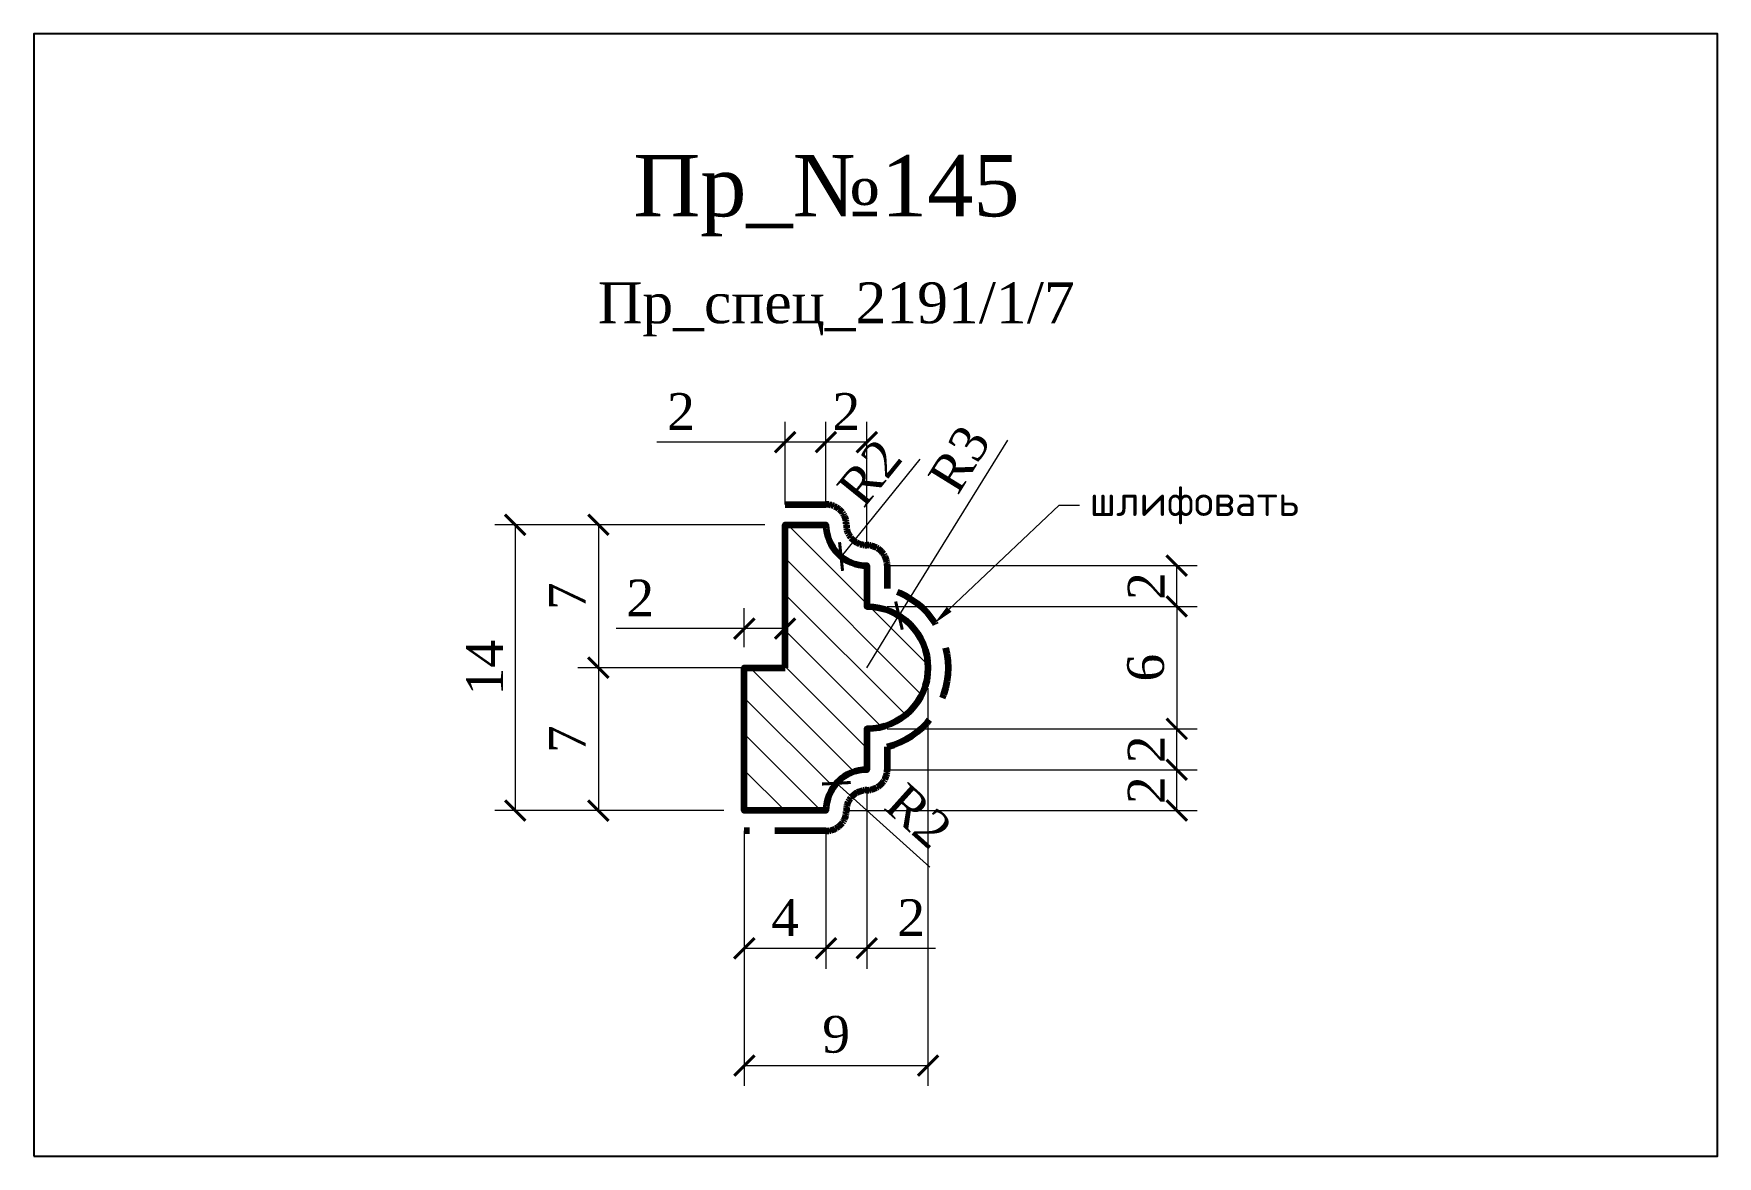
# Model space of a CAD drawing. Header units: millimetres. Extents: x 305184.3 to 305266.8, y -91206.8 to -91151.8.
import ezdxf
from ezdxf import colors
from ezdxf.entities.mleader import LeaderData, LeaderLine
from ezdxf.math import Vec2, Vec3

# ---------------------------------------------------------------- set-up
doc = ezdxf.new("R2010")
doc.units = ezdxf.units.MM
doc.header["$MEASUREMENT"] = 0
doc.linetypes.add('HIDDEN', pattern=[0.375, 0.25, -0.125])
doc.layers.add('Outside panel', color=7, linetype='Continuous', lineweight=18, true_color=0x7f5e57)
doc.layers.add('линия 50', color=1, linetype='Continuous', lineweight=211)
doc.layers.add('служебный слой РАЗМЕРЫ', color=7, linetype='Continuous', lineweight=9)
doc.layers.add('размеры в модели', color=7, linetype='Continuous')
doc.styles.add('ELECT', font='times.ttf')
doc.styles.get("Standard").update_dxf_attribs({"font": 'times.ttf'})
doc.styles.add('ЕСКД профили текст', font='isocpeur.ttf')
doc.dimstyles.new('M_1', dxfattribs={"dimtxt": 1.8, "dimasz": 1, "dimexe": 1, "dimexo": 1, "dimgap": 0.6, "dimtad": 1, "dimdec": 0, "dimdsep": 46, "dimtxsty": 'Standard', "dimblk": 'ARCHTICK', "dimcen": -5, "dimclrd": 7, "dimclre": 7, "dimclrt": 7, "dimadec": 0, "dimazin": 0, "dimtfac": 1, "dimtdec": 0, "dimtmove": 0, "dimatfit": 3, "dimfxl": 1, "dimtolj": 1, "dimtzin": 0, "dimlwd": 5, "dimlwe": 5, "dimarcsym": 0})

# ---------------------------------------------------------------- blocks, each defined once
blk = doc.blocks.new('_ArchTick')
at = {"color": 0, "linetype": 'ByBlock', "const_width": 0.15}
blk.add_lwpolyline([(-0.5, -0.5), (0.5, 0.5)], dxfattribs=at)
blk = doc.blocks.new('*D17')
at = {"layer": 'Defpoints', "color": 0, "ltscale": 1000, "transparency": 16777216}
for p in [(305223.675, -91188.519), (305225.163, -91189.856)]:
    blk.add_point(p, dxfattribs=at)
at = {"layer": 'размеры в модели', "color": 7, "lineweight": 5, "ltscale": 1000, "transparency": 16777216}
blk.add_line((305228.247, -91192.626), (305223.675, -91188.519), dxfattribs=at)
at = {"layer": 'размеры в модели', "color": 7, "lineweight": 5, "ltscale": 1000, "transparency": 16777216, "rotation": 138.0669377228869}
blk.add_blockref('_ArchTick', (305223.675, -91188.519), dxfattribs=at)
at = {"layer": 'размеры в модели', "color": 7, "ltscale": 1000, "transparency": 16777216, "insert": (305227.707, -91190.125), "char_height": 1.8, "attachment_point": 5, "rotation": 318.06694}
blk.add_mtext('\\A1;R2', dxfattribs=at)
blk = doc.blocks.new('*D16')
at = {"layer": 'Defpoints', "color": 0, "ltscale": 1000, "transparency": 16777216}
for p in [(305225.163, -91175.856), (305223.904, -91177.41)]:
    blk.add_point(p, dxfattribs=at)
at = {"layer": 'размеры в модели', "color": 7, "lineweight": 5, "ltscale": 1000, "transparency": 16777216}
blk.add_line((305227.771, -91172.633), (305223.904, -91177.41), dxfattribs=at)
at = {"layer": 'размеры в модели', "color": 7, "lineweight": 5, "ltscale": 1000, "transparency": 16777216, "rotation": 231.0073734252428}
blk.add_blockref('_ArchTick', (305223.904, -91177.41), dxfattribs=at)
at = {"layer": 'размеры в модели', "color": 7, "ltscale": 1000, "transparency": 16777216, "insert": (305225.301, -91173.301), "char_height": 1.8, "attachment_point": 5, "rotation": 51.00737}
blk.add_mtext('\\A1;R2', dxfattribs=at)
blk = doc.blocks.new('*D6')
at = {"layer": 'Defpoints', "color": 0, "ltscale": 1000, "transparency": 16777216}
for p in [(305228.163, -91182.856), (305219.163, -91189.856), (305228.163, -91202.348)]:
    blk.add_point(p, dxfattribs=at)
at = {"layer": 'размеры в модели', "color": 7, "lineweight": 5, "ltscale": 1000, "transparency": 16777216}
for p, q in [((305228.163, -91183.856), (305228.163, -91203.348)), ((305219.163, -91190.856), (305219.163, -91203.348)), ((305219.163, -91202.348), (305228.163, -91202.348))]:
    blk.add_line(p, q, dxfattribs=at)
at = {"layer": 'размеры в модели', "color": 7, "lineweight": 5, "ltscale": 1000, "transparency": 16777216, "rotation": 180}
blk.add_blockref('_ArchTick', (305219.163, -91202.348), dxfattribs=at)
at = {"layer": 'размеры в модели', "color": 7, "lineweight": 5, "ltscale": 1000, "transparency": 16777216}
blk.add_blockref('_ArchTick', (305228.163, -91202.348), dxfattribs=at)
at = {"layer": 'размеры в модели', "color": 7, "ltscale": 1000, "transparency": 16777216, "insert": (305223.663, -91200.829), "char_height": 1.8, "attachment_point": 5}
blk.add_mtext('\\A1;9', dxfattribs=at)
blk = doc.blocks.new('*D13')
at = {"layer": 'Defpoints', "color": 0, "ltscale": 1000, "transparency": 16777216}
for p in [(305226.741, -91180.304), (305225.163, -91182.856)]:
    blk.add_point(p, dxfattribs=at)
at = {"layer": 'размеры в модели', "color": 7, "lineweight": 5, "ltscale": 1000, "transparency": 16777216}
for p in [(305232.054, -91171.716), (305225.163, -91182.856)]:
    blk.add_line(p, (305226.741, -91180.304), dxfattribs=at)
at = {"layer": 'размеры в модели', "color": 7, "lineweight": 5, "ltscale": 1000, "transparency": 16777216, "rotation": 238.2587763757197}
blk.add_blockref('_ArchTick', (305226.741, -91180.304), dxfattribs=at)
at = {"layer": 'размеры в модели', "color": 7, "ltscale": 1000, "transparency": 16777216, "insert": (305229.703, -91172.634), "char_height": 1.8, "attachment_point": 5, "rotation": 58.25878}
blk.add_mtext('\\A1;R3', dxfattribs=at)
blk = doc.blocks.new('*D9')
at = {"layer": 'Defpoints', "color": 0, "ltscale": 1000, "transparency": 16777216}
for p in [(305225.163, -91187.856), (305240.353, -91187.856), (305223.163, -91189.856)]:
    blk.add_point(p, dxfattribs=at)
at = {"layer": 'размеры в модели', "color": 7, "lineweight": 5, "ltscale": 1000, "transparency": 16777216}
for p, q in [((305226.163, -91187.856), (305241.353, -91187.856)), ((305240.353, -91189.856), (305240.353, -91187.856)), ((305224.163, -91189.856), (305241.353, -91189.856))]:
    blk.add_line(p, q, dxfattribs=at)
for p, rotation in [((305240.353, -91187.856), 90), ((305240.353, -91189.856), 270)]:
    blk.add_blockref('_ArchTick', p, dxfattribs=dict(at, rotation=rotation))
at = {"layer": 'размеры в модели', "color": 7, "ltscale": 1000, "transparency": 16777216, "insert": (305238.853, -91188.856), "char_height": 1.8, "attachment_point": 5, "rotation": 90}
blk.add_mtext('\\A1;2', dxfattribs=at)
blk = doc.blocks.new('*D14')
at = {"layer": 'Defpoints', "color": 0, "ltscale": 1000, "transparency": 16777216}
for p in [(305223.163, -91171.804), (305223.163, -91175.856), (305225.163, -91177.856)]:
    blk.add_point(p, dxfattribs=at)
at = {"layer": 'размеры в модели', "color": 7, "lineweight": 5, "ltscale": 1000, "transparency": 16777216}
for p, q in [((305223.163, -91174.856), (305223.163, -91170.804)), ((305225.163, -91176.856), (305225.163, -91170.804)), ((305225.163, -91171.804), (305223.163, -91171.804))]:
    blk.add_line(p, q, dxfattribs=at)
at = {"layer": 'размеры в модели', "color": 7, "lineweight": 5, "ltscale": 1000, "transparency": 16777216, "rotation": 180}
blk.add_blockref('_ArchTick', (305223.163, -91171.804), dxfattribs=at)
at = {"layer": 'размеры в модели', "color": 7, "lineweight": 5, "ltscale": 1000, "transparency": 16777216}
blk.add_blockref('_ArchTick', (305225.163, -91171.804), dxfattribs=at)
at = {"layer": 'размеры в модели', "color": 7, "ltscale": 1000, "transparency": 16777216, "insert": (305224.163, -91170.304), "char_height": 1.8, "attachment_point": 5}
blk.add_mtext('\\A1;2', dxfattribs=at)
blk = doc.blocks.new('*D2')
at = {"layer": 'Defpoints', "color": 0, "ltscale": 1000, "transparency": 16777216}
for p in [(305221.163, -91175.856), (305207.937, -91189.856), (305219.163, -91189.856)]:
    blk.add_point(p, dxfattribs=at)
at = {"layer": 'размеры в модели', "color": 7, "lineweight": 5, "ltscale": 1000, "transparency": 16777216}
for p, q in [((305220.163, -91175.856), (305206.937, -91175.856)), ((305207.937, -91175.856), (305207.937, -91189.856)), ((305218.163, -91189.856), (305206.937, -91189.856))]:
    blk.add_line(p, q, dxfattribs=at)
for p, rotation in [((305207.937, -91175.856), 90), ((305207.937, -91189.856), 270)]:
    blk.add_blockref('_ArchTick', p, dxfattribs=dict(at, rotation=rotation))
at = {"layer": 'размеры в модели', "color": 7, "ltscale": 1000, "transparency": 16777216, "insert": (305206.437, -91182.856), "char_height": 1.8, "attachment_point": 5, "rotation": 90}
blk.add_mtext('\\A1;14', dxfattribs=at)
blk = doc.blocks.new('*D10')
at = {"layer": 'Defpoints', "color": 0, "ltscale": 1000, "transparency": 16777216}
for p in [(305225.163, -91179.856), (305225.163, -91185.856), (305240.353, -91185.856)]:
    blk.add_point(p, dxfattribs=at)
at = {"layer": 'размеры в модели', "color": 7, "lineweight": 5, "ltscale": 1000, "transparency": 16777216}
for p, q in [((305226.163, -91179.856), (305241.353, -91179.856)), ((305240.353, -91179.856), (305240.353, -91185.856)), ((305226.163, -91185.856), (305241.353, -91185.856))]:
    blk.add_line(p, q, dxfattribs=at)
for p, rotation in [((305240.353, -91179.856), 90), ((305240.353, -91185.856), 270)]:
    blk.add_blockref('_ArchTick', p, dxfattribs=dict(at, rotation=rotation))
at = {"layer": 'размеры в модели', "color": 7, "ltscale": 1000, "transparency": 16777216, "insert": (305238.838, -91182.856), "char_height": 1.8, "attachment_point": 5, "rotation": 90}
blk.add_mtext('\\A1;6', dxfattribs=at)
blk = doc.blocks.new('*D11')
at = {"layer": 'Defpoints', "color": 0, "ltscale": 1000, "transparency": 16777216}
for p in [(305225.163, -91177.856), (305240.353, -91177.856), (305225.163, -91179.856)]:
    blk.add_point(p, dxfattribs=at)
at = {"layer": 'размеры в модели', "color": 7, "lineweight": 5, "ltscale": 1000, "transparency": 16777216}
for p, q in [((305226.163, -91177.856), (305241.353, -91177.856)), ((305240.353, -91179.856), (305240.353, -91177.856)), ((305226.163, -91179.856), (305241.353, -91179.856))]:
    blk.add_line(p, q, dxfattribs=at)
for p, rotation in [((305240.353, -91177.856), 90), ((305240.353, -91179.856), 270)]:
    blk.add_blockref('_ArchTick', p, dxfattribs=dict(at, rotation=rotation))
at = {"layer": 'размеры в модели', "color": 7, "ltscale": 1000, "transparency": 16777216, "insert": (305238.853, -91178.856), "char_height": 1.8, "attachment_point": 5, "rotation": 90}
blk.add_mtext('\\A1;2', dxfattribs=at)
blk = doc.blocks.new('*D12')
at = {"layer": 'Defpoints', "color": 0, "ltscale": 1000, "transparency": 16777216}
for p in [(305225.163, -91185.856), (305240.353, -91185.856), (305225.163, -91187.856)]:
    blk.add_point(p, dxfattribs=at)
at = {"layer": 'размеры в модели', "color": 7, "lineweight": 5, "ltscale": 1000, "transparency": 16777216}
for p, q in [((305226.163, -91185.856), (305241.353, -91185.856)), ((305240.353, -91187.856), (305240.353, -91185.856)), ((305226.163, -91187.856), (305241.353, -91187.856))]:
    blk.add_line(p, q, dxfattribs=at)
for p, rotation in [((305240.353, -91185.856), 90), ((305240.353, -91187.856), 270)]:
    blk.add_blockref('_ArchTick', p, dxfattribs=dict(at, rotation=rotation))
at = {"layer": 'размеры в модели', "color": 7, "ltscale": 1000, "transparency": 16777216, "insert": (305238.853, -91186.856), "char_height": 1.8, "attachment_point": 5, "rotation": 90}
blk.add_mtext('\\A1;2', dxfattribs=at)
blk = doc.blocks.new('*D7')
at = {"layer": 'Defpoints', "color": 0, "ltscale": 1000, "transparency": 16777216}
for p in [(305225.163, -91187.856), (305223.163, -91189.856), (305225.163, -91196.602)]:
    blk.add_point(p, dxfattribs=at)
at = {"layer": 'размеры в модели', "color": 7, "lineweight": 5, "ltscale": 1000, "transparency": 16777216}
for p, q in [((305225.163, -91188.856), (305225.163, -91197.602)), ((305223.163, -91190.856), (305223.163, -91197.602)), ((305223.163, -91196.602), (305225.163, -91196.602)), ((305225.163, -91196.602), (305228.524, -91196.602))]:
    blk.add_line(p, q, dxfattribs=at)
at = {"layer": 'размеры в модели', "color": 7, "lineweight": 5, "ltscale": 1000, "transparency": 16777216, "rotation": 180}
blk.add_blockref('_ArchTick', (305223.163, -91196.602), dxfattribs=at)
at = {"layer": 'размеры в модели', "color": 7, "lineweight": 5, "ltscale": 1000, "transparency": 16777216}
blk.add_blockref('_ArchTick', (305225.163, -91196.602), dxfattribs=at)
at = {"layer": 'размеры в модели', "color": 7, "ltscale": 1000, "transparency": 16777216, "insert": (305227.343, -91195.102), "char_height": 1.8, "attachment_point": 5}
blk.add_mtext('\\A1;2', dxfattribs=at)
blk = doc.blocks.new('*D8')
at = {"layer": 'Defpoints', "color": 0, "ltscale": 1000, "transparency": 16777216}
for p in [(305219.163, -91189.856), (305223.163, -91189.856), (305223.163, -91196.602)]:
    blk.add_point(p, dxfattribs=at)
at = {"layer": 'размеры в модели', "color": 7, "lineweight": 5, "ltscale": 1000, "transparency": 16777216}
for p, q in [((305219.163, -91190.856), (305219.163, -91197.602)), ((305223.163, -91190.856), (305223.163, -91197.602)), ((305219.163, -91196.602), (305223.163, -91196.602))]:
    blk.add_line(p, q, dxfattribs=at)
at = {"layer": 'размеры в модели', "color": 7, "lineweight": 5, "ltscale": 1000, "transparency": 16777216, "rotation": 180}
blk.add_blockref('_ArchTick', (305219.163, -91196.602), dxfattribs=at)
at = {"layer": 'размеры в модели', "color": 7, "lineweight": 5, "ltscale": 1000, "transparency": 16777216}
blk.add_blockref('_ArchTick', (305223.163, -91196.602), dxfattribs=at)
at = {"layer": 'размеры в модели', "color": 7, "ltscale": 1000, "transparency": 16777216, "insert": (305221.163, -91195.102), "char_height": 1.8, "attachment_point": 5}
blk.add_mtext('\\A1;4', dxfattribs=at)
blk = doc.blocks.new('*D15')
at = {"layer": 'Defpoints', "color": 0, "ltscale": 1000, "transparency": 16777216}
for p in [(305223.163, -91171.804), (305221.163, -91175.856), (305223.163, -91175.856)]:
    blk.add_point(p, dxfattribs=at)
at = {"layer": 'размеры в модели', "color": 7, "lineweight": 5, "ltscale": 1000, "transparency": 16777216}
for p, q in [((305221.163, -91174.856), (305221.163, -91170.804)), ((305223.163, -91174.856), (305223.163, -91170.804)), ((305221.163, -91171.804), (305214.882, -91171.804)), ((305223.163, -91171.804), (305221.163, -91171.804))]:
    blk.add_line(p, q, dxfattribs=at)
at = {"layer": 'размеры в модели', "color": 7, "lineweight": 5, "ltscale": 1000, "transparency": 16777216, "rotation": 180}
blk.add_blockref('_ArchTick', (305221.163, -91171.804), dxfattribs=at)
at = {"layer": 'размеры в модели', "color": 7, "lineweight": 5, "ltscale": 1000, "transparency": 16777216}
blk.add_blockref('_ArchTick', (305223.163, -91171.804), dxfattribs=at)
at = {"layer": 'размеры в модели', "color": 7, "ltscale": 1000, "transparency": 16777216, "insert": (305216.063, -91170.304), "char_height": 1.8, "attachment_point": 5}
blk.add_mtext('\\A1;2', dxfattribs=at)
blk = doc.blocks.new('*D3')
at = {"layer": 'Defpoints', "color": 0, "ltscale": 1000, "transparency": 16777216}
for p in [(305221.163, -91175.856), (305212.012, -91182.856), (305221.163, -91182.856)]:
    blk.add_point(p, dxfattribs=at)
at = {"layer": 'размеры в модели', "color": 7, "lineweight": 5, "ltscale": 1000, "transparency": 16777216}
for p, q in [((305220.163, -91175.856), (305211.012, -91175.856)), ((305212.012, -91175.856), (305212.012, -91182.856)), ((305220.163, -91182.856), (305211.012, -91182.856))]:
    blk.add_line(p, q, dxfattribs=at)
for p, rotation in [((305212.012, -91175.856), 90), ((305212.012, -91182.856), 270)]:
    blk.add_blockref('_ArchTick', p, dxfattribs=dict(at, rotation=rotation))
at = {"layer": 'размеры в модели', "color": 7, "ltscale": 1000, "transparency": 16777216, "insert": (305210.493, -91179.356), "char_height": 1.8, "attachment_point": 5, "rotation": 90}
blk.add_mtext('\\A1;7', dxfattribs=at)
blk = doc.blocks.new('*D4')
at = {"layer": 'Defpoints', "color": 0, "ltscale": 1000, "transparency": 16777216}
for p in [(305221.163, -91180.941), (305219.163, -91182.856), (305221.163, -91182.856)]:
    blk.add_point(p, dxfattribs=at)
at = {"layer": 'размеры в модели', "color": 7, "lineweight": 5, "ltscale": 1000, "transparency": 16777216}
for p, q in [((305219.163, -91181.856), (305219.163, -91179.941)), ((305221.163, -91181.856), (305221.163, -91179.941)), ((305219.163, -91180.941), (305212.882, -91180.941)), ((305221.163, -91180.941), (305219.163, -91180.941))]:
    blk.add_line(p, q, dxfattribs=at)
at = {"layer": 'размеры в модели', "color": 7, "lineweight": 5, "ltscale": 1000, "transparency": 16777216, "rotation": 180}
blk.add_blockref('_ArchTick', (305219.163, -91180.941), dxfattribs=at)
at = {"layer": 'размеры в модели', "color": 7, "lineweight": 5, "ltscale": 1000, "transparency": 16777216}
blk.add_blockref('_ArchTick', (305221.163, -91180.941), dxfattribs=at)
at = {"layer": 'размеры в модели', "color": 7, "ltscale": 1000, "transparency": 16777216, "insert": (305214.063, -91179.441), "char_height": 1.8, "attachment_point": 5}
blk.add_mtext('\\A1;2', dxfattribs=at)
blk = doc.blocks.new('*D5')
at = {"layer": 'Defpoints', "color": 0, "ltscale": 1000, "transparency": 16777216}
for p in [(305219.163, -91182.856), (305212.012, -91189.856), (305219.163, -91189.856)]:
    blk.add_point(p, dxfattribs=at)
at = {"layer": 'размеры в модели', "color": 7, "lineweight": 5, "ltscale": 1000, "transparency": 16777216}
for p, q in [((305218.163, -91182.856), (305211.012, -91182.856)), ((305212.012, -91182.856), (305212.012, -91189.856)), ((305218.163, -91189.856), (305211.012, -91189.856))]:
    blk.add_line(p, q, dxfattribs=at)
for p, rotation in [((305212.012, -91182.856), 90), ((305212.012, -91189.856), 270)]:
    blk.add_blockref('_ArchTick', p, dxfattribs=dict(at, rotation=rotation))
at = {"layer": 'размеры в модели', "color": 7, "ltscale": 1000, "transparency": 16777216, "insert": (305210.493, -91186.356), "char_height": 1.8, "attachment_point": 5, "rotation": 90}
blk.add_mtext('\\A1;7', dxfattribs=at)

msp = doc.modelspace()

# ---------------------------------------------------------------- hatches: boundary and pattern name
at = {"layer": 'Outside panel', "ltscale": 1000}
h = msp.add_hatch(dxfattribs=at)
h.set_pattern_fill('ANSI31', color=256, scale=10, angle=90)
h.set_pattern_definition([(135, (-5991.7062, 5525.6916), (-0.8838834765, -0.8838834765), [])])
edge = h.paths.add_edge_path()
edge.add_line((305221.163, -91182.856), (305221.163, -91175.856))
edge.add_line((305221.163, -91175.856), (305223.163, -91175.856))
edge.add_arc((305225.163, -91175.856), 2, 180, 270)
edge.add_line((305225.163, -91177.856), (305225.163, -91179.856))
edge.add_arc((305225.163, -91182.856), 3, -90, 90, ccw=False)
edge.add_line((305225.163, -91185.856), (305225.163, -91187.856))
edge.add_arc((305225.163, -91189.856), 2, 90, 180)
edge.add_line((305223.163, -91189.856), (305221.163, -91189.856))
edge.add_line((305221.163, -91189.856), (305219.163, -91189.856))
edge.add_line((305219.163, -91189.856), (305219.163, -91182.856))
edge.add_line((305219.163, -91182.856), (305221.163, -91182.856))

# ---------------------------------------------------------------- linework, layer by layer
at = {"color": 6, "ltscale": 1000}
msp.add_lwpolyline([(305184.342, -91206.795), (305266.842, -91206.795), (305266.842, -91151.795), (305184.342, -91151.795)], close=True, dxfattribs=at)
at = {"layer": 'линия 50', "color": 1, "linetype": 'HIDDEN', "ltscale": 10, "true_color": 0xff0909}
msp.add_lwpolyline([(305221.163, -91174.856), (305223.163, -91174.856, -0.414214), (305224.163, -91175.856, 0.414214), (305225.163, -91176.856, -0.414214), (305226.163, -91177.856), (305226.163, -91178.983, -0.774597), (305226.163, -91186.729), (305226.163, -91187.856, -0.414214), (305225.163, -91188.856, 0.414214), (305224.163, -91189.856, -0.414214), (305223.163, -91190.856), (305219.163, -91190.856)], format="xyb", dxfattribs=at)
at = {"layer": 'линия 50', "color": 7}
msp.add_lwpolyline([(305221.163, -91182.856), (305221.163, -91175.856), (305223.163, -91175.856, 0.414214), (305225.163, -91177.856), (305225.163, -91179.856, -1), (305225.163, -91185.856), (305225.163, -91187.856, 0.414214), (305223.163, -91189.856), (305223.163, -91189.856), (305219.163, -91189.856), (305219.163, -91182.856), (305219.163, -91182.856)], format="xyb", close=True, dxfattribs=at)

# ---------------------------------------------------------------- texts
at = {"color": 5, "ltscale": 1000, "style": 'ELECT'}
msp.add_text('Пр_№145', height=3, dxfattribs=at).set_placement((305213.732, -91160.742))
at = {"color": 7, "ltscale": 1000, "style": 'ELECT'}
msp.add_text('Пр_спец_2191/1/7', height=2, dxfattribs=at).set_placement((305211.985, -91165.98))

# ---------------------------------------------------------------- dimensions: what is measured, and where the dimension line sits
at = {"layer": 'размеры в модели', "color": 0, "ltscale": 1000}
for base, p1, p2, angle, picture, middle in [((305223.163, -91171.804), (305221.163, -91175.856), (305223.163, -91175.856), 180, '*D15', (305216.063, -91171.804)), ((305223.163, -91171.804), (305225.163, -91177.856), (305223.163, -91175.856), 180, '*D14', (305224.163, -91171.804)), ((305207.937, -91189.856), (305221.163, -91175.856), (305219.163, -91189.856), 90, '*D2', (305207.937, -91182.856)), ((305240.353, -91177.856), (305225.163, -91179.856), (305225.163, -91177.856), 90, '*D11', (305240.353, -91178.856)), ((305221.163, -91180.941), (305219.163, -91182.856), (305221.163, -91182.856), 180, '*D4', (305214.063, -91180.941)), ((305240.353, -91185.856), (305225.163, -91187.856), (305225.163, -91185.856), 90, '*D12', (305240.353, -91186.856)), ((305240.353, -91187.856), (305223.163, -91189.856), (305225.163, -91187.856), 90, '*D9', (305240.353, -91188.856))]:
    dim = msp.add_linear_dim(base=base, p1=p1, p2=p2, angle=angle, dimstyle='M_1', override={"dimtxt": 1.8}, dxfattribs=at)
    dim.commit()
    dim.dimension.update_dxf_attribs({"geometry": picture, "text_midpoint": middle, "dimtype": 128})
for center, mpoint, picture, middle in [((305225.163, -91175.856), (305223.904, -91177.41), '*D16', (305226.467, -91174.244)), ((305225.163, -91189.856), (305223.675, -91188.519), '*D17', (305226.705, -91191.241))]:
    dim = msp.add_radius_dim(center=center, mpoint=mpoint, dimstyle='M_1', override={"dimtxt": 1.8}, dxfattribs=at)
    dim.commit()
    dim.dimension.update_dxf_attribs({"geometry": picture, "text_midpoint": middle, "dimtype": 132})
dim = msp.add_radius_dim(center=(305225.163, -91182.856), mpoint=(305226.741, -91180.304), dimstyle='M_1', dxfattribs=at)
dim.commit()
dim.dimension.update_dxf_attribs({"geometry": '*D13', "text_midpoint": (305230.992, -91173.432), "dimtype": 132})
for base, p1, p2, angle, picture, middle in [((305212.012, -91182.856), (305221.163, -91175.856), (305221.163, -91182.856), 90, '*D3', (305210.493, -91179.356)), ((305240.353, -91185.856), (305225.163, -91179.856), (305225.163, -91185.856), 90, '*D10', (305238.838, -91182.856)), ((305212.012, -91189.856), (305219.163, -91182.856), (305219.163, -91189.856), 90, '*D5', (305210.493, -91186.356)), ((305228.163, -91202.348), (305219.163, -91189.856), (305228.163, -91182.856), 180, '*D6', (305223.663, -91200.829)), ((305225.163, -91196.602), (305223.163, -91189.856), (305225.163, -91187.856), 180, '*D7', (305227.343, -91195.102)), ((305223.163, -91196.602), (305219.163, -91189.856), (305223.163, -91189.856), 180, '*D8', (305221.163, -91195.102))]:
    dim = msp.add_linear_dim(base=base, p1=p1, p2=p2, angle=angle, dimstyle='M_1', override={"dimtxt": 1.8}, dxfattribs=at)
    dim.commit()
    dim.dimension.update_dxf_attribs({"geometry": picture, "text_midpoint": middle})

# ---------------------------------------------------------------- leaders
at = {"layer": 'служебный слой РАЗМЕРЫ'}
ml = msp.add_multileader_mtext('Standard', dxfattribs=at)
ml.set_content('\\A1;шлифовать', color=256, style='ЕСКД профили текст')
ml.set_leader_properties(color=256, linetype='ByLayer', lineweight=-1)
ml.build(insert=Vec2(0, 0))
ml.multileader.update_dxf_attribs({"dogleg_length": 1, "arrow_head_size": 1})
ctx = ml.context
ctx.base_point, ctx.char_height, ctx.arrow_head_size, ctx.landing_gap_size, ctx.plane_origin = Vec3(305235.584, -91174.902), 1.5, 1, 0.5, Vec3(305249.059, -91148.733)
notes = []
notes.append((ctx, [(1, (1, 1, 0), (305234.584, -91174.902), (1, 0), 1, [(0, [(305228.476, -91180.684)], 0, [])])]))
ctx.mtext.insert, ctx.mtext.flow_direction = Vec3(305236.084, -91173.927), 5
for ctx, leaders in notes:
    for number, flags, end, landing, length, lines in leaders:
        leader = LeaderData()
        leader.index, (leader.has_last_leader_line, leader.has_dogleg_vector, leader.attachment_direction) = number, flags
        leader.last_leader_point, leader.dogleg_vector, leader.dogleg_length = Vec3(end), Vec3(landing), length
        for number, points, colour, breaks in lines:
            line = LeaderLine()
            line.index, line.vertices, line.color, line.breaks = number, Vec3.list(points), colors.encode_raw_color(colour), breaks
            leader.lines.append(line)
        ctx.leaders.append(leader)

doc.saveas('drawing.dxf')
